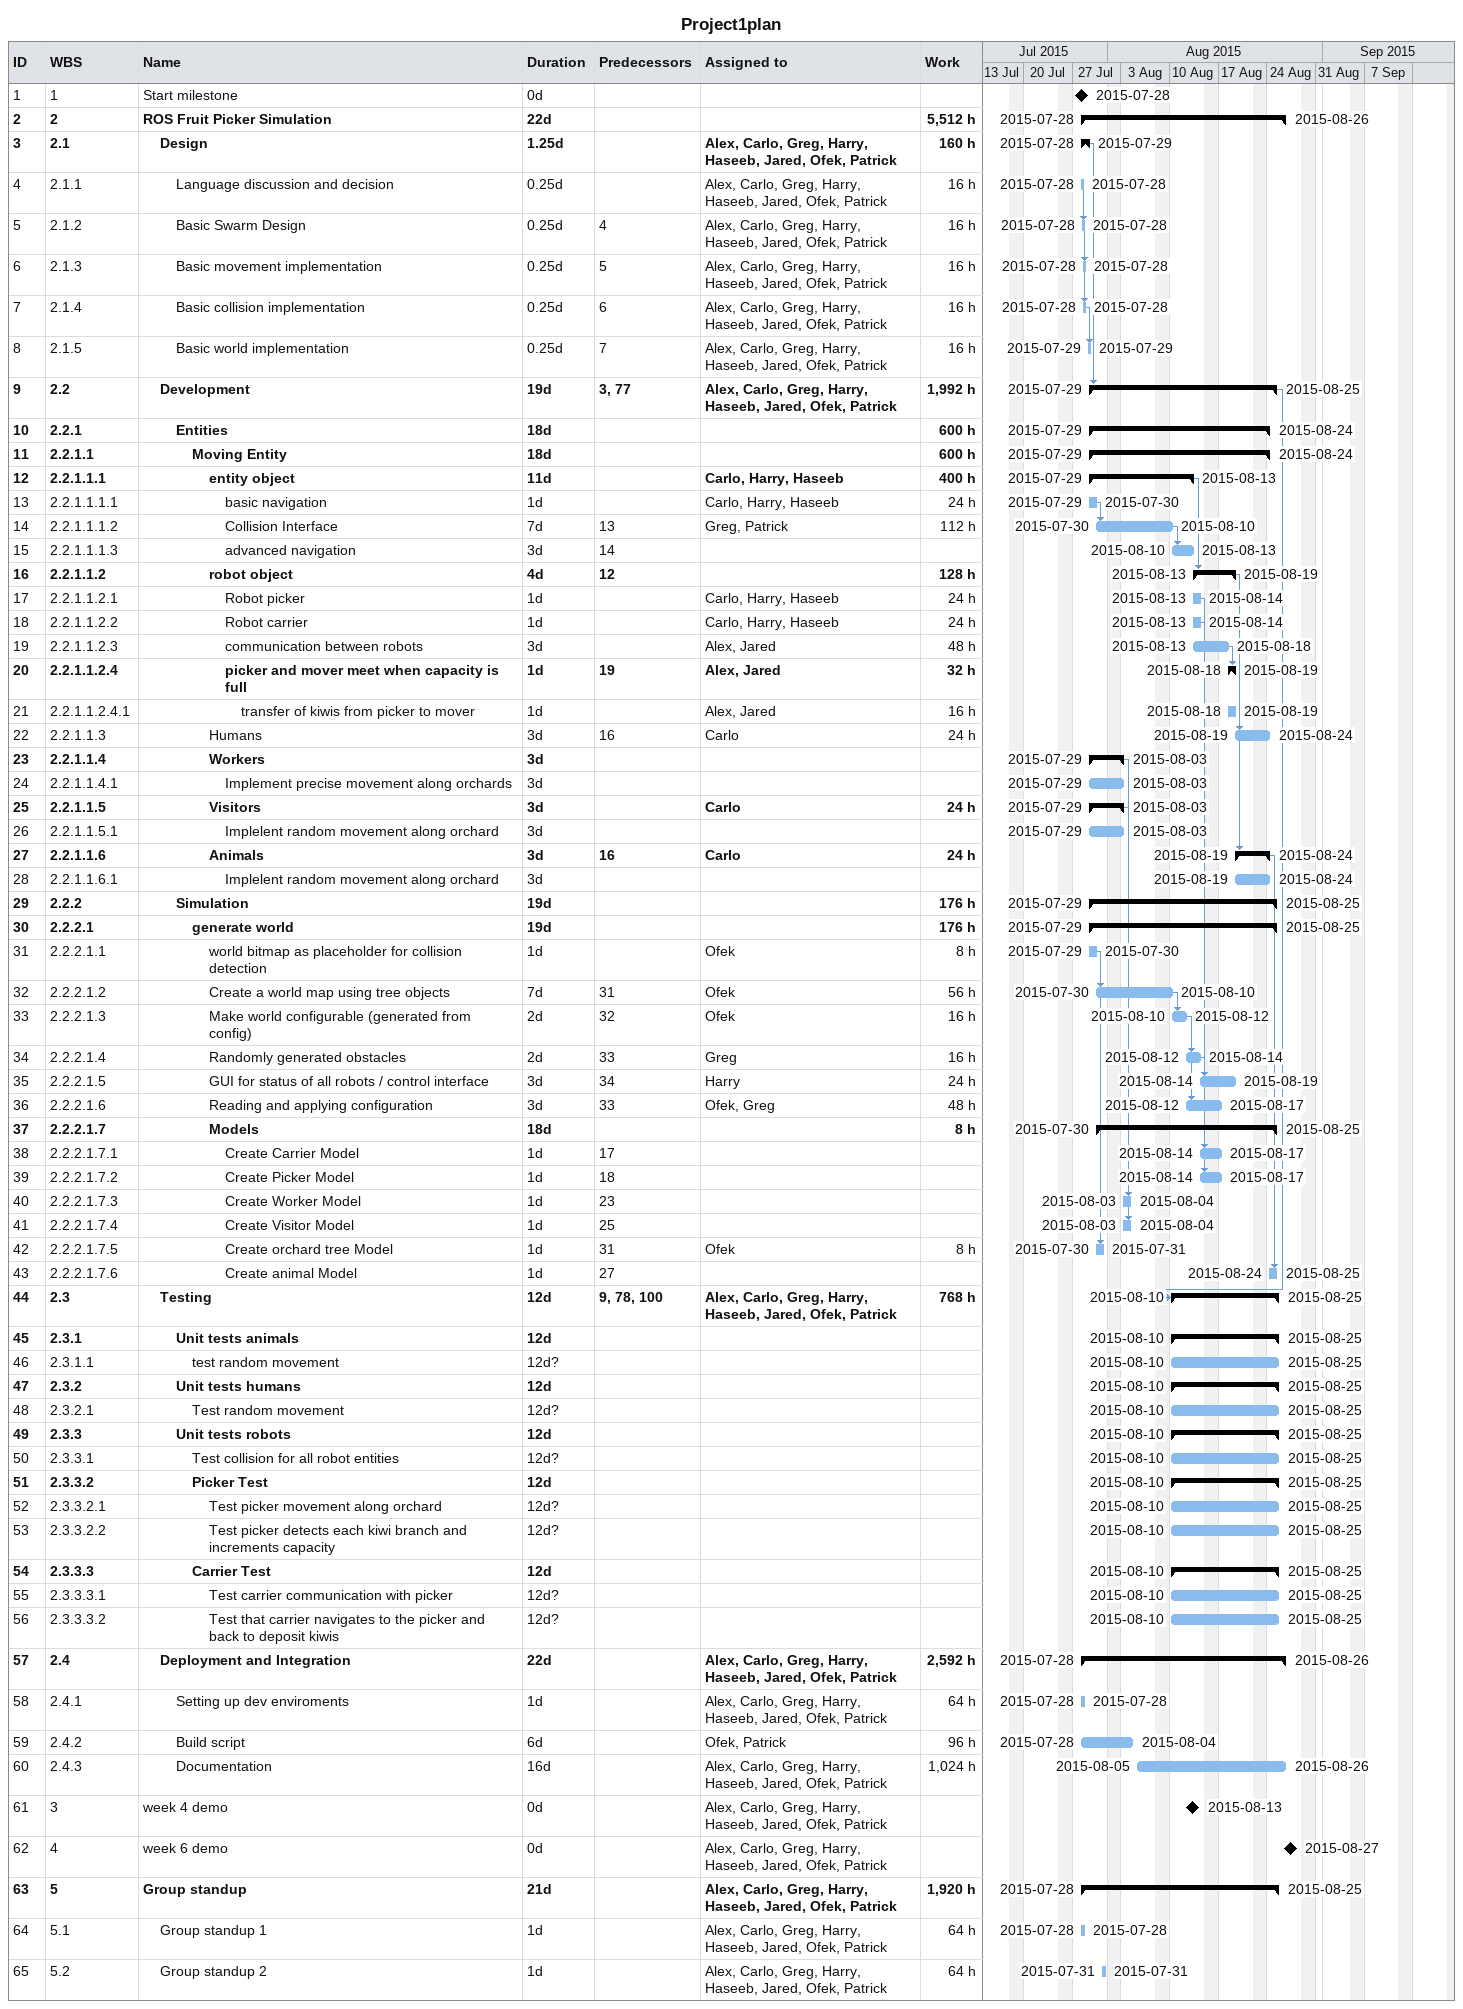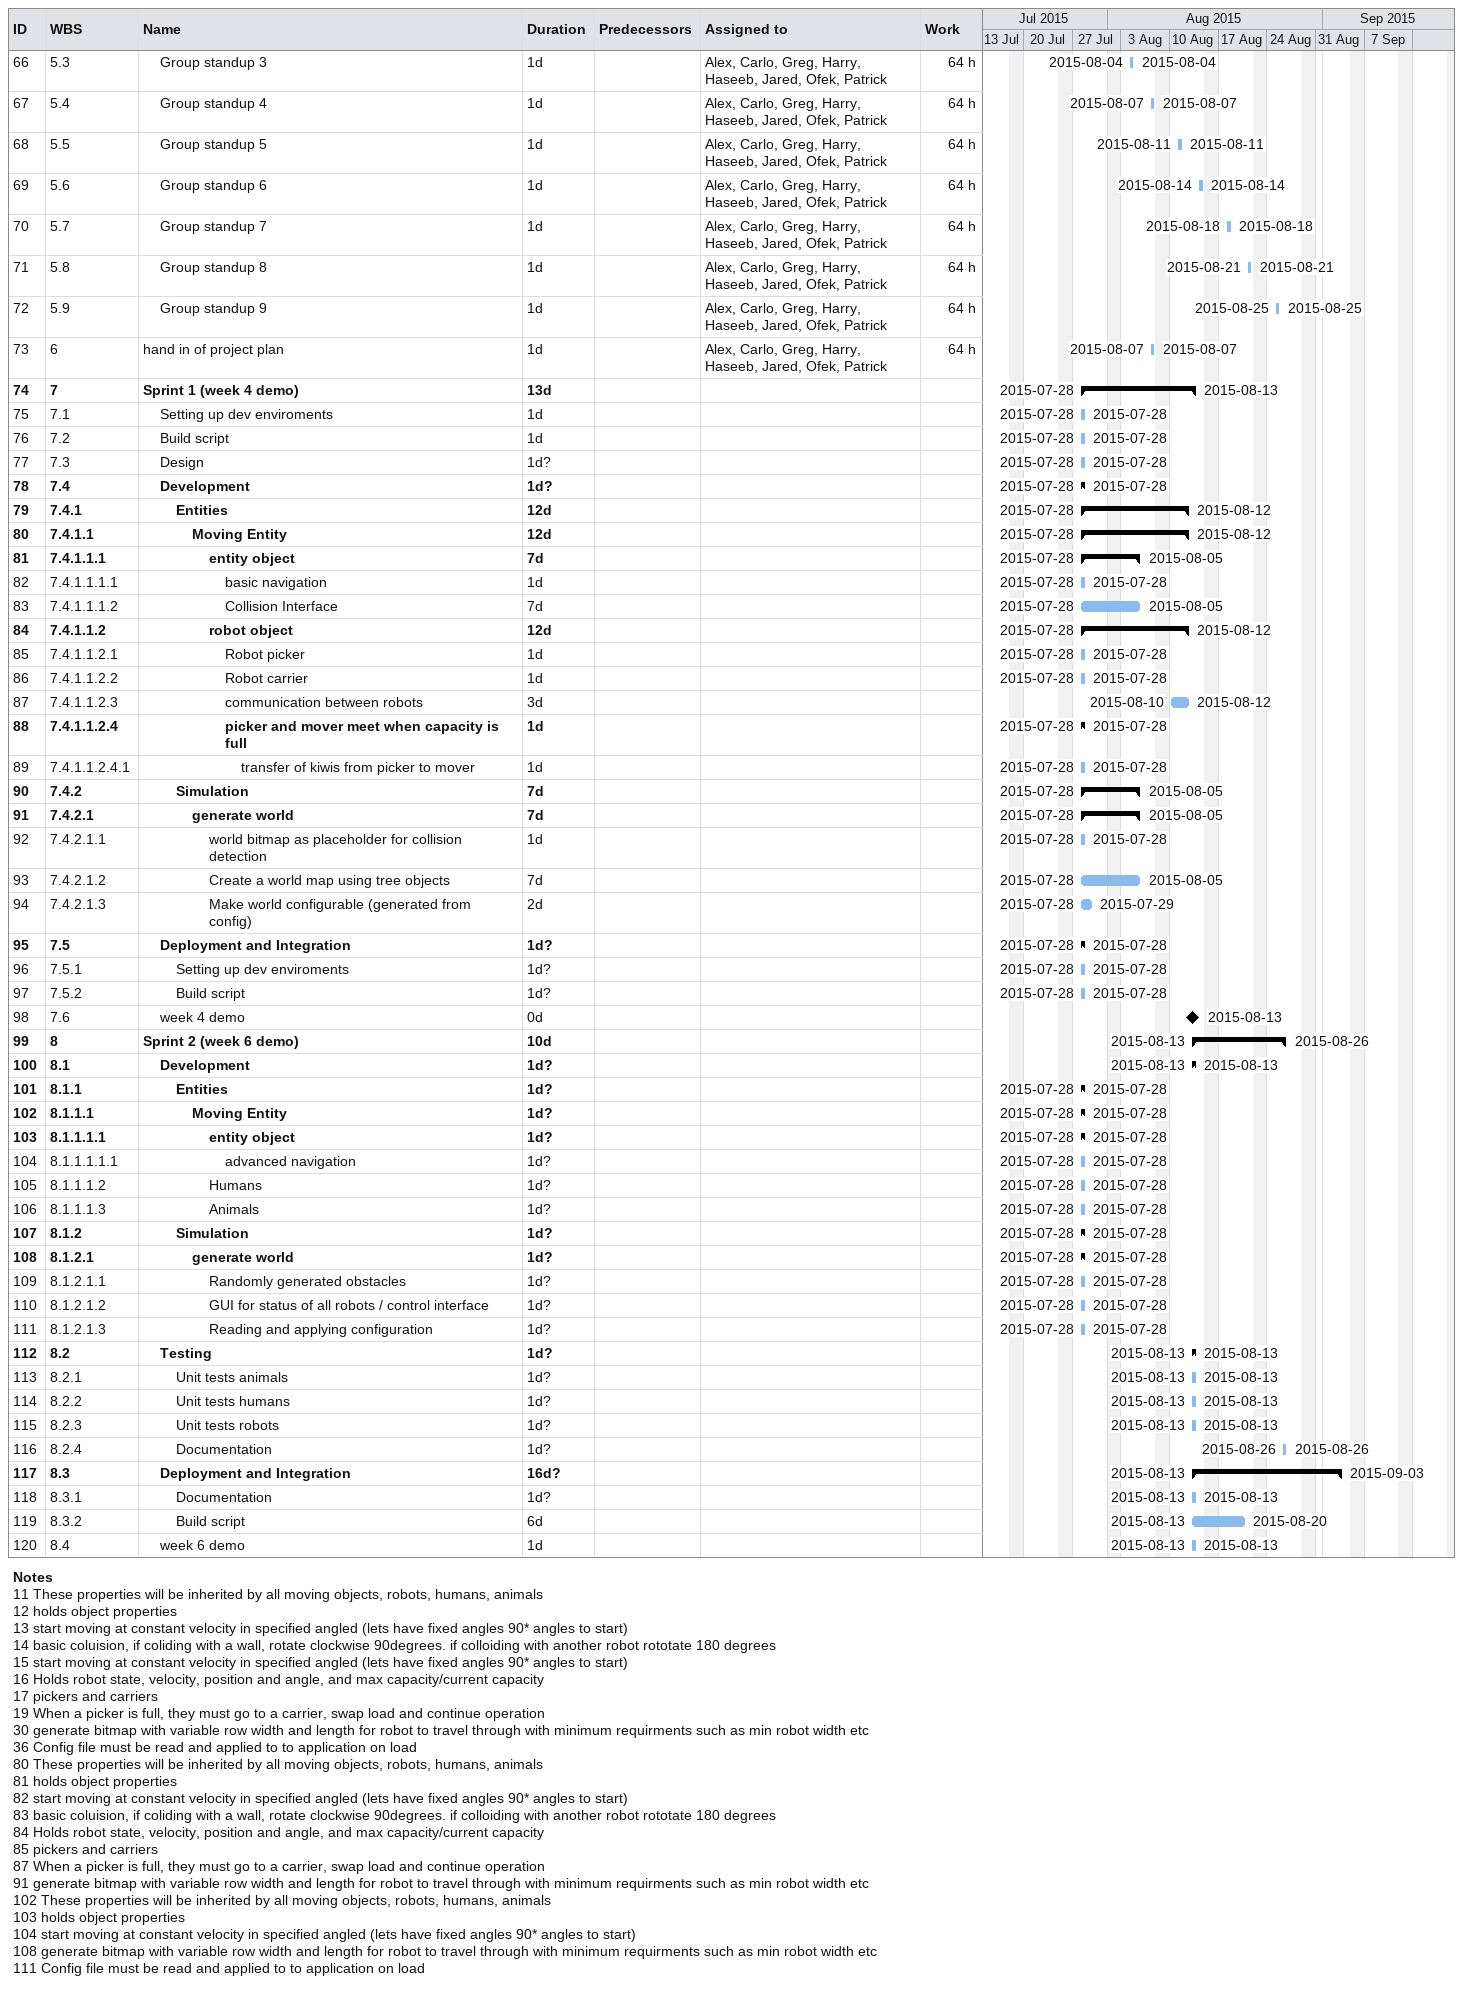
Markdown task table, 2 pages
Project1plan

| ID | WBS | Task | Duration | Start | Finish | Predecessors | Resources | Work (h) |
|---|---|---|---|---|---|---|---|---|
| 1 | 1 | Start milestone | 0d | 2015-07-28 | 2015-07-28 |  |  |  |
| 2 | 2 | **ROS Fruit Picker Simulation** | 22d | 2015-07-28 | 2015-08-26 |  |  | 5512 |
| 3 | 2.1 | **Design** | 1.25d | 2015-07-28 | 2015-07-29 |  | Alex, Carlo, Greg, Harry, Haseeb, Jared, Ofek, Patrick | 160 |
| 4 | 2.1.1 | Language discussion and decision | 0.25d | 2015-07-28 | 2015-07-28 |  | Alex, Carlo, Greg, Harry, Haseeb, Jared, Ofek, Patrick | 16 |
| 5 | 2.1.2 | Basic Swarm Design | 0.25d | 2015-07-28 | 2015-07-28 | 4 | Alex, Carlo, Greg, Harry, Haseeb, Jared, Ofek, Patrick | 16 |
| 6 | 2.1.3 | Basic movement implementation | 0.25d | 2015-07-28 | 2015-07-28 | 5 | Alex, Carlo, Greg, Harry, Haseeb, Jared, Ofek, Patrick | 16 |
| 7 | 2.1.4 | Basic collision implementation | 0.25d | 2015-07-28 | 2015-07-28 | 6 | Alex, Carlo, Greg, Harry, Haseeb, Jared, Ofek, Patrick | 16 |
| 8 | 2.1.5 | Basic world implementation | 0.25d | 2015-07-29 | 2015-07-29 | 7 | Alex, Carlo, Greg, Harry, Haseeb, Jared, Ofek, Patrick | 16 |
| 9 | 2.2 | **Development** | 19d | 2015-07-29 | 2015-08-25 | 3, 77 | Alex, Carlo, Greg, Harry, Haseeb, Jared, Ofek, Patrick | 1992 |
| 10 | 2.2.1 | **Entities** | 18d | 2015-07-29 | 2015-08-24 |  |  | 600 |
| 11 | 2.2.1.1 | **Moving Entity** | 18d | 2015-07-29 | 2015-08-24 |  |  | 600 |
| 12 | 2.2.1.1.1 | **entity object** | 11d | 2015-07-29 | 2015-08-13 |  | Carlo, Harry, Haseeb | 400 |
| 13 | 2.2.1.1.1.1 | basic navigation | 1d | 2015-07-29 | 2015-07-30 |  | Carlo, Harry, Haseeb | 24 |
| 14 | 2.2.1.1.1.2 | Collision Interface | 7d | 2015-07-30 | 2015-08-10 | 13 | Greg, Patrick | 112 |
| 15 | 2.2.1.1.1.3 | advanced navigation | 3d | 2015-08-10 | 2015-08-13 | 14 |  |  |
| 16 | 2.2.1.1.2 | **robot object** | 4d | 2015-08-13 | 2015-08-19 | 12 |  | 128 |
| 17 | 2.2.1.1.2.1 | Robot picker | 1d | 2015-08-13 | 2015-08-14 |  | Carlo, Harry, Haseeb | 24 |
| 18 | 2.2.1.1.2.2 | Robot carrier | 1d | 2015-08-13 | 2015-08-14 |  | Carlo, Harry, Haseeb | 24 |
| 19 | 2.2.1.1.2.3 | communication between robots | 3d | 2015-08-13 | 2015-08-18 |  | Alex, Jared | 48 |
| 20 | 2.2.1.1.2.4 | **picker and mover meet when capacity is full** | 1d | 2015-08-18 | 2015-08-19 | 19 | Alex, Jared | 32 |
| 21 | 2.2.1.1.2.4.1 | transfer of kiwis from picker to mover | 1d | 2015-08-18 | 2015-08-19 |  | Alex, Jared | 16 |
| 22 | 2.2.1.1.3 | Humans | 3d | 2015-08-19 | 2015-08-24 | 16 | Carlo | 24 |
| 23 | 2.2.1.1.4 | **Workers** | 3d | 2015-07-29 | 2015-08-03 |  |  |  |
| 24 | 2.2.1.1.4.1 | Implement precise movement along orchards | 3d | 2015-07-29 | 2015-08-03 |  |  |  |
| 25 | 2.2.1.1.5 | **Visitors** | 3d | 2015-07-29 | 2015-08-03 |  | Carlo | 24 |
| 26 | 2.2.1.1.5.1 | Implelent random movement along orchard | 3d | 2015-07-29 | 2015-08-03 |  |  |  |
| 27 | 2.2.1.1.6 | **Animals** | 3d | 2015-08-19 | 2015-08-24 | 16 | Carlo | 24 |
| 28 | 2.2.1.1.6.1 | Implelent random movement along orchard | 3d | 2015-08-19 | 2015-08-24 |  |  |  |
| 29 | 2.2.2 | **Simulation** | 19d | 2015-07-29 | 2015-08-25 |  |  | 176 |
| 30 | 2.2.2.1 | **generate world** | 19d | 2015-07-29 | 2015-08-25 |  |  | 176 |
| 31 | 2.2.2.1.1 | world bitmap as placeholder for collision detection | 1d | 2015-07-29 | 2015-07-30 |  | Ofek | 8 |
| 32 | 2.2.2.1.2 | Create a world map using tree objects | 7d | 2015-07-30 | 2015-08-10 | 31 | Ofek | 56 |
| 33 | 2.2.2.1.3 | Make world configurable (generated from config) | 2d | 2015-08-10 | 2015-08-12 | 32 | Ofek | 16 |
| 34 | 2.2.2.1.4 | Randomly generated obstacles | 2d | 2015-08-12 | 2015-08-14 | 33 | Greg | 16 |
| 35 | 2.2.2.1.5 | GUI for status of all robots / control interface | 3d | 2015-08-14 | 2015-08-19 | 34 | Harry | 24 |
| 36 | 2.2.2.1.6 | Reading and applying configuration | 3d | 2015-08-12 | 2015-08-17 | 33 | Ofek, Greg | 48 |
| 37 | 2.2.2.1.7 | **Models** | 18d | 2015-07-30 | 2015-08-25 |  |  | 8 |
| 38 | 2.2.2.1.7.1 | Create Carrier Model | 1d | 2015-08-14 | 2015-08-17 | 17 |  |  |
| 39 | 2.2.2.1.7.2 | Create Picker Model | 1d | 2015-08-14 | 2015-08-17 | 18 |  |  |
| 40 | 2.2.2.1.7.3 | Create Worker Model | 1d | 2015-08-03 | 2015-08-04 | 23 |  |  |
| 41 | 2.2.2.1.7.4 | Create Visitor Model | 1d | 2015-08-03 | 2015-08-04 | 25 |  |  |
| 42 | 2.2.2.1.7.5 | Create orchard tree Model | 1d | 2015-07-30 | 2015-07-31 | 31 | Ofek | 8 |
| 43 | 2.2.2.1.7.6 | Create animal Model | 1d | 2015-08-24 | 2015-08-25 | 27 |  |  |
| 44 | 2.3 | **Testing** | 12d | 2015-08-10 | 2015-08-25 | 9, 78, 100 | Alex, Carlo, Greg, Harry, Haseeb, Jared, Ofek, Patrick | 768 |
| 45 | 2.3.1 | **Unit tests animals** | 12d | 2015-08-10 | 2015-08-25 |  |  |  |
| 46 | 2.3.1.1 | test random movement | 12d? | 2015-08-10 | 2015-08-25 |  |  |  |
| 47 | 2.3.2 | **Unit tests humans** | 12d | 2015-08-10 | 2015-08-25 |  |  |  |
| 48 | 2.3.2.1 | Test random movement | 12d? | 2015-08-10 | 2015-08-25 |  |  |  |
| 49 | 2.3.3 | **Unit tests robots** | 12d | 2015-08-10 | 2015-08-25 |  |  |  |
| 50 | 2.3.3.1 | Test collision for all robot entities | 12d? | 2015-08-10 | 2015-08-25 |  |  |  |
| 51 | 2.3.3.2 | **Picker Test** | 12d | 2015-08-10 | 2015-08-25 |  |  |  |
| 52 | 2.3.3.2.1 | Test picker movement along orchard | 12d? | 2015-08-10 | 2015-08-25 |  |  |  |
| 53 | 2.3.3.2.2 | Test picker detects each kiwi branch and increments capacity | 12d? | 2015-08-10 | 2015-08-25 |  |  |  |
| 54 | 2.3.3.3 | **Carrier Test** | 12d | 2015-08-10 | 2015-08-25 |  |  |  |
| 55 | 2.3.3.3.1 | Test carrier communication with picker | 12d? | 2015-08-10 | 2015-08-25 |  |  |  |
| 56 | 2.3.3.3.2 | Test that carrier navigates to the picker and back to deposit kiwis | 12d? | 2015-08-10 | 2015-08-25 |  |  |  |
| 57 | 2.4 | **Deployment and Integration** | 22d | 2015-07-28 | 2015-08-26 |  | Alex, Carlo, Greg, Harry, Haseeb, Jared, Ofek, Patrick | 2592 |
| 58 | 2.4.1 | Setting up dev enviroments | 1d | 2015-07-28 | 2015-07-28 |  | Alex, Carlo, Greg, Harry, Haseeb, Jared, Ofek, Patrick | 64 |
| 59 | 2.4.2 | Build script | 6d | 2015-07-28 | 2015-08-04 |  | Ofek, Patrick | 96 |
| 60 | 2.4.3 | Documentation | 16d | 2015-08-05 | 2015-08-26 |  | Alex, Carlo, Greg, Harry, Haseeb, Jared, Ofek, Patrick | 1024 |
| 61 | 3 | week 4 demo | 0d | 2015-08-13 | 2015-08-13 |  | Alex, Carlo, Greg, Harry, Haseeb, Jared, Ofek, Patrick |  |
| 62 | 4 | week 6 demo | 0d | 2015-08-27 | 2015-08-27 |  | Alex, Carlo, Greg, Harry, Haseeb, Jared, Ofek, Patrick |  |
| 63 | 5 | **Group standup** | 21d | 2015-07-28 | 2015-08-25 |  | Alex, Carlo, Greg, Harry, Haseeb, Jared, Ofek, Patrick | 1920 |
| 64 | 5.1 | Group standup 1 | 1d | 2015-07-28 | 2015-07-28 |  | Alex, Carlo, Greg, Harry, Haseeb, Jared, Ofek, Patrick | 64 |
| 65 | 5.2 | Group standup 2 | 1d | 2015-07-31 | 2015-07-31 |  | Alex, Carlo, Greg, Harry, Haseeb, Jared, Ofek, Patrick | 64 |
| 66 | 5.3 | Group standup 3 | 1d | 2015-08-04 | 2015-08-04 |  | Alex, Carlo, Greg, Harry, Haseeb, Jared, Ofek, Patrick | 64 |
| 67 | 5.4 | Group standup 4 | 1d | 2015-08-07 | 2015-08-07 |  | Alex, Carlo, Greg, Harry, Haseeb, Jared, Ofek, Patrick | 64 |
| 68 | 5.5 | Group standup 5 | 1d | 2015-08-11 | 2015-08-11 |  | Alex, Carlo, Greg, Harry, Haseeb, Jared, Ofek, Patrick | 64 |
| 69 | 5.6 | Group standup 6 | 1d | 2015-08-14 | 2015-08-14 |  | Alex, Carlo, Greg, Harry, Haseeb, Jared, Ofek, Patrick | 64 |
| 70 | 5.7 | Group standup 7 | 1d | 2015-08-18 | 2015-08-18 |  | Alex, Carlo, Greg, Harry, Haseeb, Jared, Ofek, Patrick | 64 |
| 71 | 5.8 | Group standup 8 | 1d | 2015-08-21 | 2015-08-21 |  | Alex, Carlo, Greg, Harry, Haseeb, Jared, Ofek, Patrick | 64 |
| 72 | 5.9 | Group standup 9 | 1d | 2015-08-25 | 2015-08-25 |  | Alex, Carlo, Greg, Harry, Haseeb, Jared, Ofek, Patrick | 64 |
| 73 | 6 | hand in of project plan | 1d | 2015-08-07 | 2015-08-07 |  | Alex, Carlo, Greg, Harry, Haseeb, Jared, Ofek, Patrick | 64 |
| 74 | 7 | **Sprint 1 (week 4 demo)** | 13d | 2015-07-28 | 2015-08-13 |  |  |  |
| 75 | 7.1 | Setting up dev enviroments | 1d | 2015-07-28 | 2015-07-28 |  |  |  |
| 76 | 7.2 | Build script | 1d | 2015-07-28 | 2015-07-28 |  |  |  |
| 77 | 7.3 | Design | 1d? | 2015-07-28 | 2015-07-28 |  |  |  |
| 78 | 7.4 | **Development** | 1d? | 2015-07-28 | 2015-07-28 |  |  |  |
| 79 | 7.4.1 | **Entities** | 12d | 2015-07-28 | 2015-08-12 |  |  |  |
| 80 | 7.4.1.1 | **Moving Entity** | 12d | 2015-07-28 | 2015-08-12 |  |  |  |
| 81 | 7.4.1.1.1 | **entity object** | 7d | 2015-07-28 | 2015-08-05 |  |  |  |
| 82 | 7.4.1.1.1.1 | basic navigation | 1d | 2015-07-28 | 2015-07-28 |  |  |  |
| 83 | 7.4.1.1.1.2 | Collision Interface | 7d | 2015-07-28 | 2015-08-05 |  |  |  |
| 84 | 7.4.1.1.2 | **robot object** | 12d | 2015-07-28 | 2015-08-12 |  |  |  |
| 85 | 7.4.1.1.2.1 | Robot picker | 1d | 2015-07-28 | 2015-07-28 |  |  |  |
| 86 | 7.4.1.1.2.2 | Robot carrier | 1d | 2015-07-28 | 2015-07-28 |  |  |  |
| 87 | 7.4.1.1.2.3 | communication between robots | 3d | 2015-08-10 | 2015-08-12 |  |  |  |
| 88 | 7.4.1.1.2.4 | **picker and mover meet when capacity is full** | 1d | 2015-07-28 | 2015-07-28 |  |  |  |
| 89 | 7.4.1.1.2.4.1 | transfer of kiwis from picker to mover | 1d | 2015-07-28 | 2015-07-28 |  |  |  |
| 90 | 7.4.2 | **Simulation** | 7d | 2015-07-28 | 2015-08-05 |  |  |  |
| 91 | 7.4.2.1 | **generate world** | 7d | 2015-07-28 | 2015-08-05 |  |  |  |
| 92 | 7.4.2.1.1 | world bitmap as placeholder for collision detection | 1d | 2015-07-28 | 2015-07-28 |  |  |  |
| 93 | 7.4.2.1.2 | Create a world map using tree objects | 7d | 2015-07-28 | 2015-08-05 |  |  |  |
| 94 | 7.4.2.1.3 | Make world configurable (generated from config) | 2d | 2015-07-28 | 2015-07-29 |  |  |  |
| 95 | 7.5 | **Deployment and Integration** | 1d? | 2015-07-28 | 2015-07-28 |  |  |  |
| 96 | 7.5.1 | Setting up dev enviroments | 1d? | 2015-07-28 | 2015-07-28 |  |  |  |
| 97 | 7.5.2 | Build script | 1d? | 2015-07-28 | 2015-07-28 |  |  |  |
| 98 | 7.6 | week 4 demo | 0d | 2015-08-13 | 2015-08-13 |  |  |  |
| 99 | 8 | **Sprint 2 (week 6 demo)** | 10d | 2015-08-13 | 2015-08-26 |  |  |  |
| 100 | 8.1 | **Development** | 1d? | 2015-08-13 | 2015-08-13 |  |  |  |
| 101 | 8.1.1 | **Entities** | 1d? | 2015-07-28 | 2015-07-28 |  |  |  |
| 102 | 8.1.1.1 | **Moving Entity** | 1d? | 2015-07-28 | 2015-07-28 |  |  |  |
| 103 | 8.1.1.1.1 | **entity object** | 1d? | 2015-07-28 | 2015-07-28 |  |  |  |
| 104 | 8.1.1.1.1.1 | advanced navigation | 1d? | 2015-07-28 | 2015-07-28 |  |  |  |
| 105 | 8.1.1.1.2 | Humans | 1d? | 2015-07-28 | 2015-07-28 |  |  |  |
| 106 | 8.1.1.1.3 | Animals | 1d? | 2015-07-28 | 2015-07-28 |  |  |  |
| 107 | 8.1.2 | **Simulation** | 1d? | 2015-07-28 | 2015-07-28 |  |  |  |
| 108 | 8.1.2.1 | **generate world** | 1d? | 2015-07-28 | 2015-07-28 |  |  |  |
| 109 | 8.1.2.1.1 | Randomly generated obstacles | 1d? | 2015-07-28 | 2015-07-28 |  |  |  |
| 110 | 8.1.2.1.2 | GUI for status of all robots / control interface | 1d? | 2015-07-28 | 2015-07-28 |  |  |  |
| 111 | 8.1.2.1.3 | Reading and applying configuration | 1d? | 2015-07-28 | 2015-07-28 |  |  |  |
| 112 | 8.2 | **Testing** | 1d? | 2015-08-13 | 2015-08-13 |  |  |  |
| 113 | 8.2.1 | Unit tests animals | 1d? | 2015-08-13 | 2015-08-13 |  |  |  |
| 114 | 8.2.2 | Unit tests humans | 1d? | 2015-08-13 | 2015-08-13 |  |  |  |
| 115 | 8.2.3 | Unit tests robots | 1d? | 2015-08-13 | 2015-08-13 |  |  |  |
| 116 | 8.2.4 | Documentation | 1d? | 2015-08-26 | 2015-08-26 |  |  |  |
| 117 | 8.3 | **Deployment and Integration** | 16d? | 2015-08-13 | 2015-09-03 |  |  |  |
| 118 | 8.3.1 | Documentation | 1d? | 2015-08-13 | 2015-08-13 |  |  |  |
| 119 | 8.3.2 | Build script | 6d | 2015-08-13 | 2015-08-20 |  |  |  |
| 120 | 8.4 | week 6 demo | 1d | 2015-08-13 | 2015-08-13 |  |  |  |

Notes
- 11: These properties will be inherited by all moving objects, robots, humans, animals
- 12: holds object properties
- 13: start moving at constant velocity in specified angled (lets have fixed angles 90* angles to start)
- 14: basic coluision, if coliding with a wall, rotate clockwise 90degrees. if colloiding with another robot rototate 180 degrees
- 15: start moving at constant velocity in specified angled (lets have fixed angles 90* angles to start)
- 16: Holds robot state, velocity, position and angle, and max capacity/current capacity
- 17: pickers and carriers
- 19: When a picker is full, they must go to a carrier, swap load and continue operation
- 30: generate bitmap with variable row width and length for robot to travel through with minimum requirments such as min robot width etc
- 36: Config file must be read and applied to to application on load
- 80: These properties will be inherited by all moving objects, robots, humans, animals
- 81: holds object properties
- 82: start moving at constant velocity in specified angled (lets have fixed angles 90* angles to start)
- 83: basic coluision, if coliding with a wall, rotate clockwise 90degrees. if colloiding with another robot rototate 180 degrees
- 84: Holds robot state, velocity, position and angle, and max capacity/current capacity
- 85: pickers and carriers
- 87: When a picker is full, they must go to a carrier, swap load and continue operation
- 91: generate bitmap with variable row width and length for robot to travel through with minimum requirments such as min robot width etc
- 102: These properties will be inherited by all moving objects, robots, humans, animals
- 103: holds object properties
- 104: start moving at constant velocity in specified angled (lets have fixed angles 90* angles to start)
- 108: generate bitmap with variable row width and length for robot to travel through with minimum requirments such as min robot width etc
- 111: Config file must be read and applied to to application on load
